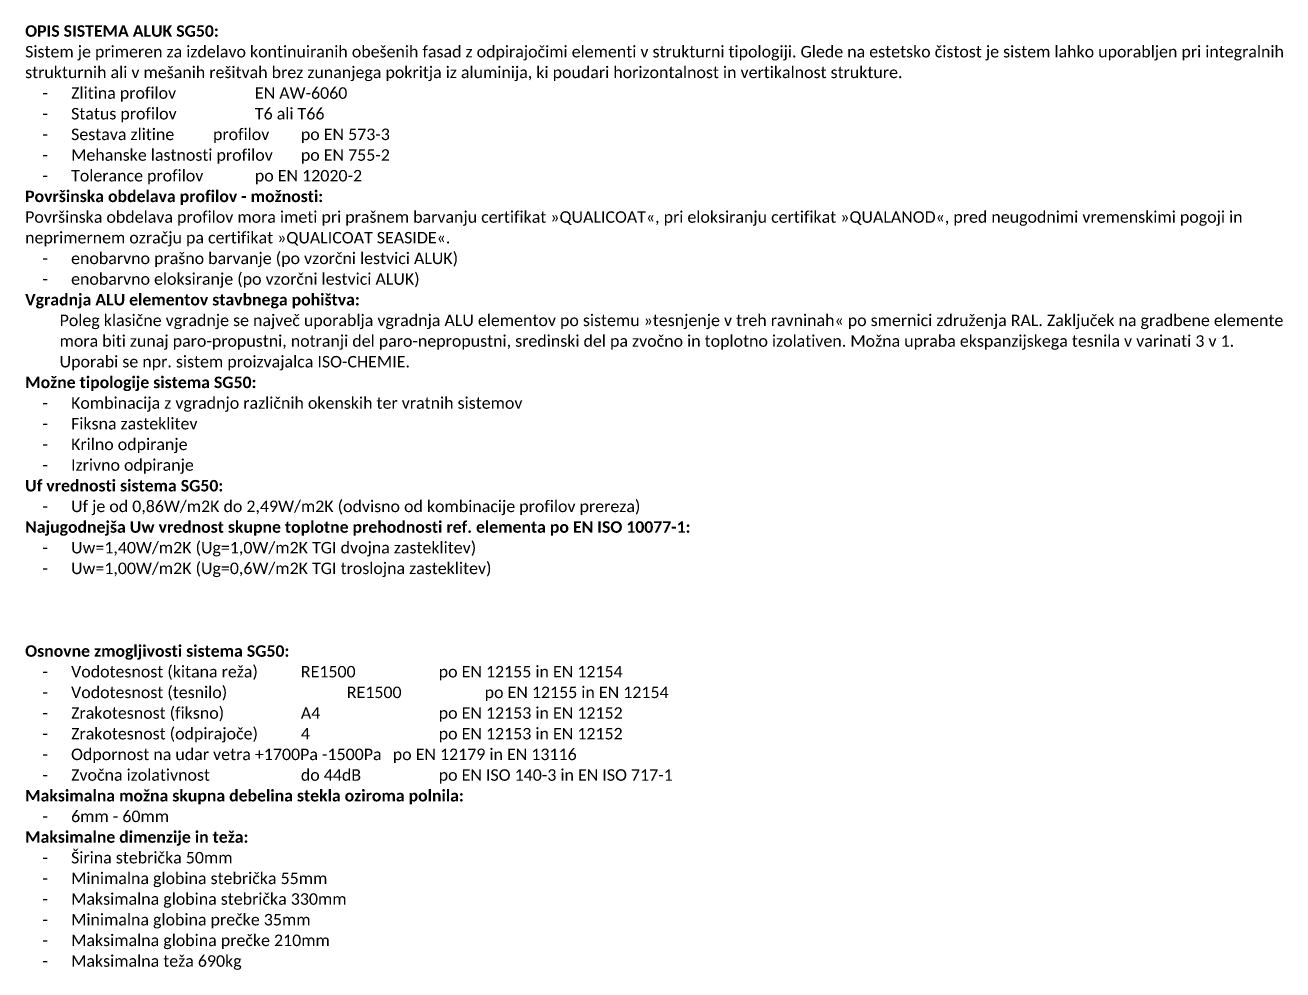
# Model space of a CAD drawing. Extents: x 0 to 1130, y -960 to 577.
# Drawn here: x 0 to 219, y 412.1 to 576.5 of the extents above; entities that cross this region are included whole.
import ezdxf

# ---------------------------------------------------------------- set-up
doc = ezdxf.new("R2010")
doc.units = 0
doc.header["$LTSCALE"] = 7.5
doc.header["$MEASUREMENT"] = 0
doc.layers.add('FINE', color=7, linetype='CONTINUOUS')
doc.styles.get("Standard").update_dxf_attribs({"font": 'romans.shx'})

msp = doc.modelspace()

# ---------------------------------------------------------------- texts
at = {"layer": 'FINE', "insert": (0, 579.8414), "char_height": 2, "attachment_point": 1}
msp.add_mtext_dynamic_manual_height_columns('\\pxqr,tc18.9,r37.8;{\\fTimes New Roman|b0|i0|c0|p18;\\P\\pa0.66667,sm1.07917,ql,tz;\\fCalibri|b1|i0|c0|p34;OPIS SISTEMA ALUK SG50:\\P\\fCalibri CE|b0|i0|c238|p34;Sistem je primeren za izdelavo kontinuiranih obešenih fasad z odpirajočimi elementi v strukturni tipologiji. Glede na estetsko čistost je sistem lahko uporabljen pri integralnih strukturnih ali v mešanih \\fCalibri|b0|i0|c0|p34;rešitvah brez zunanjega pokritja iz aluminija, ki poudari horizontalnost in vertikalnost strukture.\\P\\pi-1.5,l3;-^IZlitina profilov^I^IEN AW-6060\\P-^IStatus profilov^I^IT6 ali T66\\P-^ISestava zlitine^I profilov^Ipo EN 573-3\\P-^IMehanske lastnosti profilov^Ipo EN 755-2\\P-^ITolerance profilov^I^Ipo EN 12020-2\\P\\pi0,l0;\\fCalibri|b1|i0|c0|p34;Površinska obdelava profilov - možnosti:\\P\\fCalibri CE|b0|i0|c238|p34;Površinska obdelava profilov mora imeti pri prašnem barvanju certifikat »QUALICOAT«, pri eloksiranju certifikat »QUALANOD«, pred neugodnimi vremenskimi pogoji in neprimernem ozračju pa certifikat »QUALI\\fCalibri|b0|i0|c0|p34;COAT SEASIDE«.\\P\\pi-1.5,l3;-^I\\fCalibri CE|b0|i0|c238|p34;enobarvno prašno barvanje (po vzorčni lestvici ALUK)\\fTimes New Roman|b1|i0|c0|p18;\\P\\fCalibri|b0|i0|c0|p34;-^I\\fCalibri CE|b0|i0|c238|p34;enobarvno eloksiranje (po vzorčni lestvici ALUK)\\fTimes New Roman|b1|i0|c0|p18;\\P\\pi0,l0;\\fCalibri|b1|i0|c0|p34;Vgradnja ALU elementov stavbnega pohištva:\\P\\pl3;\\fCalibri CE|b0|i0|c238|p34;Poleg klasične vgradnje se največ uporablja vgradnja ALU elementov po sistemu »tesnjenje v treh ravninah« po smernici združenja RAL. Zaključek na gradbene elemente mora biti zunaj paro-propustni, notranji del paro-nepropustni, sredinski del pa zvočno in to\\fCalibri|b0|i0|c0|p34;plotno izolativen. Možna upraba ekspanzijskega tesnila v varinati 3 v 1. Uporabi se npr. sistem proizvajalca ISO-CHEMIE.\\P\\pl0;\\fCalibri|b1|i0|c0|p34;Možne tipologije sistema SG50:\\P\\pi-1.5,l3;\\fCalibri|b0|i0|c0|p34;-^I\\fCalibri CE|b0|i0|c238|p34;Kombinacija z vgradnjo različnih okenskih ter vratnih sistemov\\fTimes New Roman|b0|i0|c0|p18;\\P\\fCalibri|b0|i0|c0|p34;-^IFiksna zasteklitev\\P-^IKrilno odpiranje\\P-^IIzrivno odpiranje\\P\\pi0,l0;\\fCalibri|b1|i0|c0|p34;Uf vrednosti sistema SG50:\\P\\pi-1.5,l3;\\fCalibri|b0|i0|c0|p34;-^IUf je od 0,86W/m2K do 2,49W/m2K (odvisno od kombinacije profilov prereza)\\P\\pi0,l0;\\fCalibri|b1|i0|c0|p34;Najugodnejša Uw vrednost skupne toplotne prehodnosti ref. elementa po EN ISO 10077-1:\\P\\pi-1.5,l3;\\fCalibri|b0|i0|c0|p34;-^IUw=1,40W/m2K (Ug=1,0W/m2K TGI dvojna zasteklitev)\\P-^IUw=1,00W/m2K (Ug=0,6W/m2K TGI troslojna zasteklitev)\\P\\pi0,l0;\\fTimes New Roman|b1|i0|c0|p18;\\P\\P\\P\\fCalibri|b1|i0|c0|p34;Osnovne zmogljivosti sistema SG50:\\P\\pi-1.5,l3;\\fCalibri|b0|i0|c0|p34;-^IVodotesnost (kitana reža)^IRE1500^I^Ipo EN 12155 in EN 12154\\P-^IVodotesnost (tesnilo)^I            ^IRE1500^I^Ipo EN 12155 in EN 12154\\P-^IZrakotesnost (fiksno)^I^IA4^I^I^Ipo EN 12153 in EN 12152\\P-^I\\fCalibri CE|b0|i0|c238|p34;Zrakotesnost (odpirajoče)^I4^I^I^Ipo EN 12153 in EN 12152\\fTimes New Roman|b0|i0|c0|p18;\\P\\fCalibri|b0|i0|c0|p34;-^IOdpornost na udar vetra^I+1700Pa -1500Pa^Ipo EN 12179 in EN 13116\\P-^I\\fCalibri CE|b0|i0|c238|p34;Zvočna izolativnost^I^Ido 44dB^I^Ipo EN ISO 140-3 in EN ISO 717-1\\fTimes New Roman|b0|i0|c0|p18;\\P\\pi0,l0;\\fCalibri|b1|i0|c0|p34;Maksimalna možna skupna debelina stekla oziroma polnila:\\P\\pi-1.5,l3;\\fCalibri|b0|i0|c0|p34;-^I6mm - 60mm\\fTimes New Roman|b1|i0|c0|p18;\\P\\pi0,l0;\\fCalibri|b1|i0|c0|p34;Maksimalne dimenzije in teža:\\P\\pi-1.5,l3;\\fCalibri|b0|i0|c0|p34;-^I\\fCalibri CE|b0|i0|c238|p34;Širina stebrička 50mm\\fTimes New Roman|b0|i0|c0|p18;\\P\\fCalibri|b0|i0|c0|p34;-^I\\fCalibri CE|b0|i0|c238|p34;Minimalna globina stebrička 55mm\\fTimes New Roman|b0|i0|c0|p18;\\P\\fCalibri|b0|i0|c0|p34;-^I\\fCalibri CE|b0|i0|c238|p34;Maksimalna globina stebrička 330mm\\fTimes New Roman|b0|i0|c0|p18;\\P\\fCalibri|b0|i0|c0|p34;-^I\\fCalibri CE|b0|i0|c238|p34;Minimalna globina prečke 35mm\\fTimes New Roman|b0|i0|c0|p18;\\P\\fCalibri|b0|i0|c0|p34;-^I\\fCalibri CE|b0|i0|c238|p34;Maksimalna globina prečke 210mm\\fTimes New Roman|b0|i0|c0|p18;\\P\\fCalibri|b0|i0|c0|p34;-^IMaksimalna teža 690kg}', width=219.133145, gutter_width=10, heights=[0], dxfattribs=at)

doc.saveas('drawing.dxf')
